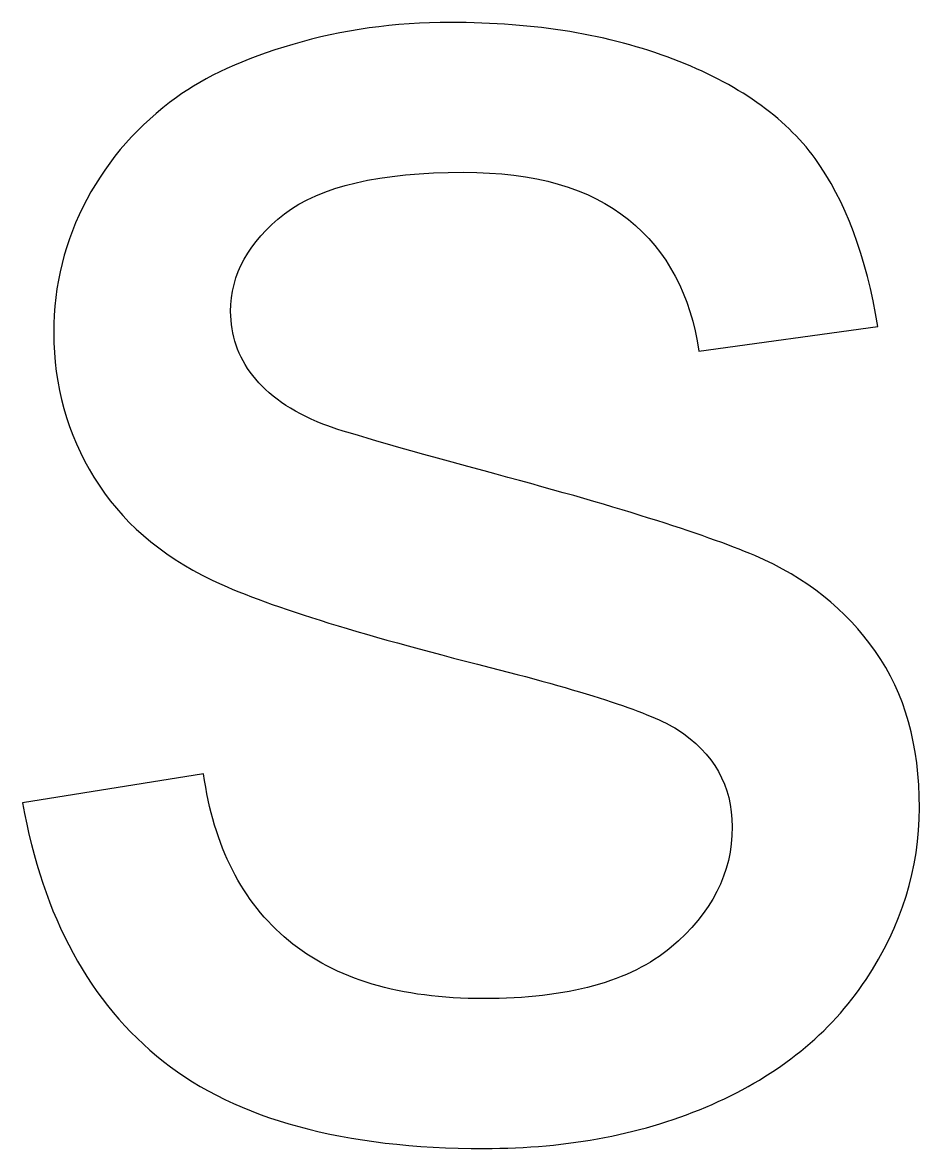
# Model space of a CAD drawing. Header units: millimetres. Extents: x -182 to 182, y -145 to 145.
# Drawn here: x -87.105 to -85.28, y -144.327 to -142.036 of the extents above; entities that cross this region are included whole.
import ezdxf

# ---------------------------------------------------------------- set-up
doc = ezdxf.new("R2010")
doc.units = ezdxf.units.MM
doc.header["$MEASUREMENT"] = 0
doc.layers.add('layer 1', color=7, linetype='Continuous')

msp = doc.modelspace()

# ---------------------------------------------------------------- linework, layer by layer
at = {"layer": 'layer 1', "color": 242}
msp.add_open_spline([(-87.1045, -143.6238), (-87.1045, -143.6238), (-86.7362, -143.5646), (-86.7362, -143.5646), (-86.7362, -143.5646), (-86.7157, -143.712), (-86.6579, -143.8249), (-86.5633, -143.9039), (-86.5633, -143.9039), (-86.4688, -143.9823), (-86.3361, -144.0218), (-86.1668, -144.0218), (-86.1668, -144.0218), (-85.9953, -144.0218), (-85.8683, -143.9872), (-85.7851, -143.9173), (-85.7851, -143.9173), (-85.7025, -143.8482), (-85.6609, -143.7664), (-85.6609, -143.6725), (-85.6609, -143.6725), (-85.6609, -143.5886), (-85.6983, -143.5222), (-85.7724, -143.4743), (-85.7724, -143.4743), (-85.8246, -143.4411), (-85.9516, -143.3995), (-86.1534, -143.348), (-86.1534, -143.348), (-86.4257, -143.2795), (-86.6141, -143.2203), (-86.7199, -143.1702), (-86.7199, -143.1702), (-86.8251, -143.1194), (-86.9048, -143.0502), (-86.9591, -142.9613), (-86.9591, -142.9613), (-87.0135, -142.8731), (-87.041, -142.7751), (-87.041, -142.6678), (-87.041, -142.6678), (-87.041, -142.5697), (-87.0184, -142.4794), (-86.9739, -142.3962), (-86.9739, -142.3962), (-86.9288, -142.3129), (-86.8681, -142.2438), (-86.7912, -142.1887), (-86.7912, -142.1887), (-86.7333, -142.1464), (-86.6543, -142.1104), (-86.5548, -142.0808), (-86.5548, -142.0808), (-86.4547, -142.0512), (-86.3481, -142.0364), (-86.2338, -142.0364), (-86.2338, -142.0364), (-86.0617, -142.0364), (-85.9107, -142.061), (-85.7809, -142.1111), (-85.7809, -142.1111), (-85.6503, -142.1605), (-85.5544, -142.2283), (-85.4923, -142.3129), (-85.4923, -142.3129), (-85.4309, -142.3983), (-85.3879, -142.5119), (-85.3646, -142.6544), (-85.3646, -142.6544), (-85.3646, -142.6544), (-85.7286, -142.7052), (-85.7286, -142.7052), (-85.7286, -142.7052), (-85.7449, -142.5909), (-85.7929, -142.5013), (-85.8719, -142.4371), (-85.8719, -142.4371), (-85.9509, -142.3729), (-86.0624, -142.3411), (-86.207, -142.3411), (-86.207, -142.3411), (-86.377, -142.3411), (-86.4991, -142.3694), (-86.5718, -142.4258), (-86.5718, -142.4258), (-86.6444, -142.4823), (-86.6811, -142.5486), (-86.6811, -142.6241), (-86.6811, -142.6241), (-86.6811, -142.6721), (-86.6663, -142.7158), (-86.636, -142.7546), (-86.636, -142.7546), (-86.6056, -142.7941), (-86.5584, -142.8273), (-86.4935, -142.8534), (-86.4935, -142.8534), (-86.4561, -142.8675), (-86.3474, -142.8992), (-86.1654, -142.9486), (-86.1654, -142.9486), (-85.9029, -143.0185), (-85.7195, -143.0763), (-85.6151, -143.1208), (-85.6151, -143.1208), (-85.5106, -143.1652), (-85.4288, -143.2308), (-85.3695, -143.3155), (-85.3695, -143.3155), (-85.3095, -143.4009), (-85.2799, -143.5067), (-85.2799, -143.6337), (-85.2799, -143.6337), (-85.2799, -143.7572), (-85.3159, -143.8736), (-85.3886, -143.983), (-85.3886, -143.983), (-85.4612, -144.0923), (-85.5657, -144.177), (-85.7018, -144.237), (-85.7018, -144.237), (-85.8387, -144.2969), (-85.9932, -144.3266), (-86.1654, -144.3266), (-86.1654, -144.3266), (-86.4504, -144.3266), (-86.6684, -144.2673), (-86.818, -144.1495), (-86.818, -144.1495), (-86.9676, -144.0309), (-87.0628, -143.856), (-87.1045, -143.6238)], degree=3, knots=[0, 0, 0, 0, 0.029412, 0.029412, 0.029412, 0.029412, 0.058824, 0.058824, 0.058824, 0.058824, 0.088235, 0.088235, 0.088235, 0.088235, 0.117647, 0.117647, 0.117647, 0.117647, 0.147059, 0.147059, 0.147059, 0.147059, 0.176471, 0.176471, 0.176471, 0.176471, 0.205882, 0.205882, 0.205882, 0.205882, 0.235294, 0.235294, 0.235294, 0.235294, 0.264706, 0.264706, 0.264706, 0.264706, 0.294118, 0.294118, 0.294118, 0.294118, 0.323529, 0.323529, 0.323529, 0.323529, 0.352941, 0.352941, 0.352941, 0.352941, 0.382353, 0.382353, 0.382353, 0.382353, 0.411765, 0.411765, 0.411765, 0.411765, 0.441176, 0.441176, 0.441176, 0.441176, 0.470588, 0.470588, 0.470588, 0.470588, 0.5, 0.5, 0.5, 0.5, 0.529412, 0.529412, 0.529412, 0.529412, 0.558824, 0.558824, 0.558824, 0.558824, 0.588235, 0.588235, 0.588235, 0.588235, 0.617647, 0.617647, 0.617647, 0.617647, 0.647059, 0.647059, 0.647059, 0.647059, 0.676471, 0.676471, 0.676471, 0.676471, 0.705882, 0.705882, 0.705882, 0.705882, 0.735294, 0.735294, 0.735294, 0.735294, 0.764706, 0.764706, 0.764706, 0.764706, 0.794118, 0.794118, 0.794118, 0.794118, 0.823529, 0.823529, 0.823529, 0.823529, 0.852941, 0.852941, 0.852941, 0.852941, 0.882353, 0.882353, 0.882353, 0.882353, 0.911765, 0.911765, 0.911765, 0.911765, 0.941176, 0.941176, 0.941176, 0.941176, 1, 1, 1, 1], dxfattribs=at)

doc.saveas('drawing.dxf')
